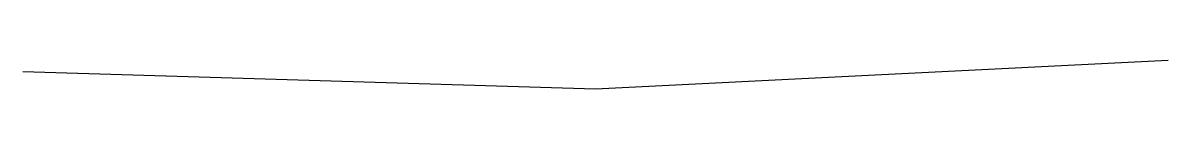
# Model space of a CAD drawing. Header units: metres. Extents: x 0 to 200, y -3 to 2.
import ezdxf

# ---------------------------------------------------------------- set-up
doc = ezdxf.new("R2010")
doc.units = ezdxf.units.M
doc.layers.add('Steering_Centreline', color=1, linetype='Continuous')

msp = doc.modelspace()

# ---------------------------------------------------------------- linework, layer by layer
at = {"layer": 'Steering_Centreline'}
msp.add_lwpolyline([(0, 0), (100, -3), (200, 2)], dxfattribs=at)

doc.saveas('drawing.dxf')
